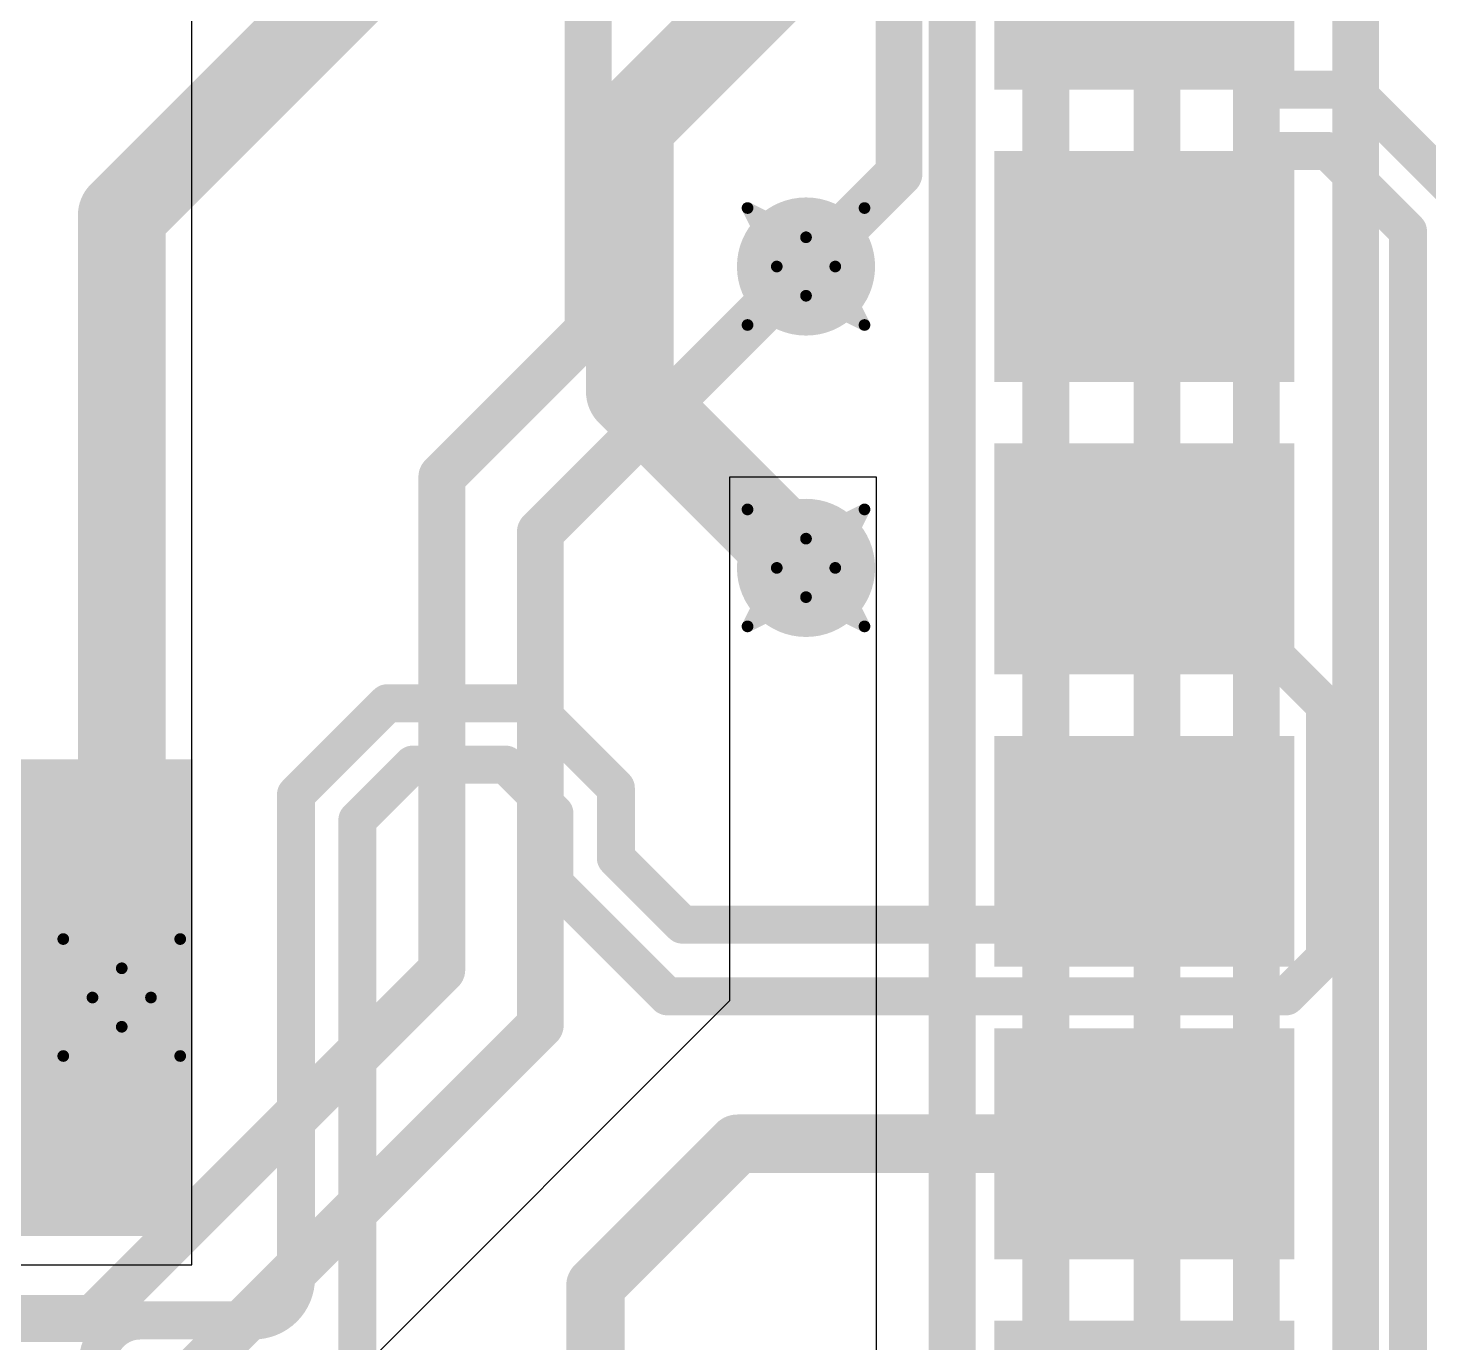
# Model space of a CAD drawing. Header units: inches. Extents: x -6 to 328, y -12 to 81.
# Drawn here: x 29.97 to 36.06, y 7.68 to 13.39 of the extents above; entities that cross this region are included whole.
import ezdxf

# ---------------------------------------------------------------- set-up
doc = ezdxf.new("R2010")
doc.units = ezdxf.units.IN
for name, color, linetype in [('Bottom Layer', 5, 'Continuous'), ('Drill Drawing', 1, 'Continuous'), ('Top Layer', 1, 'Continuous'), ('Top Paste', 8, 'Continuous'), ('Top Solder', 216, 'Continuous'), ('Via Holes', 16, 'Continuous')]:
    doc.layers.add(name, color=color, linetype=linetype)

# ---------------------------------------------------------------- blocks, each defined once
blk = doc.blocks.new('M55_6013242R_44')
at = {"layer": 'Top Layer'}
for points in [[(-7.385000469999999, -2.19999687), (-6.58499953, -2.19999687), (-6.58499953, -3.29999721), (-7.385000469999999, -3.29999721)], [(-6.115000469999999, -2.19999687), (-5.31499953, -2.19999687), (-5.31499953, -3.29999721), (-6.115000469999999, -3.29999721)], [(-4.84500047, -2.19999687), (-4.04499953, -2.19999687), (-4.04499953, -3.29999721), (-4.84500047, -3.29999721)], [(-3.57500047, -2.19999687), (-2.77499953, -2.19999687), (-2.77499953, -3.29999721), (-3.57500047, -3.29999721)], [(-2.30500047, -2.19999687), (-1.50499953, -2.19999687), (-1.50499953, -3.29999721), (-2.30500047, -3.29999721)]]:
    blk.add_hatch(color=1, dxfattribs=at).paths.add_polyline_path(points)
at = {"layer": 'Top Paste'}
for points in [[(-7.385000469999999, -2.19999687), (-6.58499953, -2.19999687), (-6.58499953, -3.29999721), (-7.385000469999999, -3.29999721)], [(-6.115000469999999, -2.19999687), (-5.31499953, -2.19999687), (-5.31499953, -3.29999721), (-6.115000469999999, -3.29999721)], [(-4.84500047, -2.19999687), (-4.04499953, -2.19999687), (-4.04499953, -3.29999721), (-4.84500047, -3.29999721)], [(-3.57500047, -2.19999687), (-2.77499953, -2.19999687), (-2.77499953, -3.29999721), (-3.57500047, -3.29999721)], [(-2.30500047, -2.19999687), (-1.50499953, -2.19999687), (-1.50499953, -3.29999721), (-2.30500047, -3.29999721)]]:
    blk.add_hatch(color=8, dxfattribs=at).paths.add_polyline_path(points)
at = {"layer": 'Top Solder'}
for points in [[(-8.756600469999999, -2.09839687), (-7.753399529999999, -2.09839687), (-7.753399529999999, -3.401597209999999), (-8.756600469999999, -3.401597209999999)], [(-7.486600469999999, -2.09839687), (-6.48339953, -2.09839687), (-6.48339953, -3.401597209999999), (-7.486600469999999, -3.401597209999999)], [(-6.216600469999999, -2.09839687), (-5.213399529999999, -2.09839687), (-5.213399529999999, -3.401597209999999), (-6.216600469999999, -3.401597209999999)], [(-4.94660047, -2.09839687), (-3.94339953, -2.09839687), (-3.94339953, -3.401597209999999), (-4.94660047, -3.401597209999999)], [(-3.676600469999999, -2.09839687), (-2.67339953, -2.09839687), (-2.67339953, -3.401597209999999), (-3.676600469999999, -3.401597209999999)], [(-2.40660047, -2.09839687), (-1.40339953, -2.09839687), (-1.40339953, -3.401597209999999), (-2.40660047, -3.401597209999999)]]:
    blk.add_hatch(color=216, dxfattribs=at).paths.add_polyline_path(points)

msp = doc.modelspace()

# ---------------------------------------------------------------- hatches: boundary and pattern name
at = {"layer": 'Bottom Layer'}
h = msp.add_hatch(color=5, dxfattribs=at)
edge = h.paths.add_edge_path()
edge.add_arc((33.35019999999999, 12.35799916), 0.2999994, 0, 360)
h = msp.add_hatch(color=5, dxfattribs=at)
edge = h.paths.add_edge_path()
edge.add_arc((33.35019999999999, 11.049), 0.2999994, 0, 360)
h = msp.add_hatch(color=5, dxfattribs=at)
edge = h.paths.add_edge_path()
edge.add_arc((30.3783111, 9.18304742), 0.2999994, 0, 360)
at = {"layer": 'Top Layer'}
h = msp.add_hatch(color=1, dxfattribs=at)
edge = h.paths.add_edge_path()
edge.add_arc((33.35019999999999, 12.35799916), 0.2999994, 0, 360)
h = msp.add_hatch(color=1, dxfattribs=at)
edge = h.paths.add_edge_path()
edge.add_arc((33.35019999999999, 11.049), 0.2999994, 0, 360)
msp.add_hatch(color=1, dxfattribs=at).paths.add_polyline_path([(28.76899758, 8.14799742), (30.6869465, 8.14799742), (30.6869465, 10.2180009), (28.76899758, 10.2180009)])
h = msp.add_hatch(color=1, dxfattribs=at)
edge = h.paths.add_edge_path()
edge.add_arc((30.3783111, 9.18304742), 0.2999994, 0, 360)
at = {"layer": 'Via Holes'}
h = msp.add_hatch(color=7, dxfattribs=at)
edge = h.paths.add_edge_path()
edge.add_arc((33.35019999999999, 12.35799916), 0.1499997, 0, 360)
h = msp.add_hatch(color=7, dxfattribs=at)
edge = h.paths.add_edge_path()
edge.add_arc((33.35019999999999, 11.049), 0.1499997, 0, 360)
h = msp.add_hatch(color=7, dxfattribs=at)
edge = h.paths.add_edge_path()
edge.add_arc((30.3783111, 9.18304742), 0.1499997, 0, 360)

# ---------------------------------------------------------------- linework, layer by layer
at = {"layer": 'Bottom Layer'}
for p, q in [((30.6832, 8.02194738), (30.6832, 15.14517672)), ((33.02, 9.169397459999999), (33.02, 11.44463548)), ((33.02, 11.44463548), (33.65499999999999, 11.44463548)), ((33.65499999999999, 11.44463548), (33.65499999999999, 0.1016)), ((29.972, 6.121397459999999), (33.02, 9.169397459999999)), ((26.60318784, 8.02194738), (30.6832, 8.02194738))]:
    msp.add_line(p, q, dxfattribs=at)
for points in [[(35.73773903999999, -0.77966316, 0.2032, 0.2032, 0), (35.73773903999999, 23.23085016, 0.2032, 0.2032, 0)], [(35.306, -0.5878118800000001, 0.2032, 0.2032, 0), (35.306, 21.53920254, 0.2032, 0.2032, 0)], [(34.87419999999999, -0.3629152, 0.2032, 0.2032, 0), (34.87419999999999, 21.0312, 0.2032, 0.2032, 0)], [(32.40396872, 12.08014348, 0.2032, 0.2032, 0), (32.40396872, 14.5638012, 0.2032, 0.2032, 0)], [(34.3916, -0.2032, 0.2032, 0.2032, 0), (34.3916, 14.16248628, 0.2032, 0.2032, 0)], [(33.9852, -0.03049524, 0.2032, 0.2032, 0), (33.9852, 13.9452604, 0.2032, 0.2032, 0)], [(30.3783111, 12.58011454, 0.3809999999999999, 0.3809999999999999, 0), (31.4189999, 13.62080334, 0.3809999999999999, 0.3809999999999999, 0)], [(30.3783111, 9.18304742, 0.3809999999999999, 0.3809999999999999, 0), (30.3783111, 12.58011454, 0.3809999999999999, 0.3809999999999999, 0)], [(32.19623736, 11.20403652, 0.2032, 0.2032, 0), (33.35019999999999, 12.35799916, 0.2032, 0.2032, 0)], [(31.76846072, 11.44463548, 0.2032, 0.2032, 0), (32.40396872, 12.08014348, 0.2032, 0.2032, 0)], [(31.76846072, 9.30278556, 0.2032, 0.2032, 0), (31.76846072, 11.44463548, 0.2032, 0.2032, 0)], [(32.19623736, 9.06311624, 0.2032, 0.2032, 0), (32.19623736, 11.20403652, 0.2032, 0.2032, 0)], [(30.25454452, 7.78886936, 0.2032, 0.2032, 0), (31.76846072, 9.30278556, 0.2032, 0.2032, 0)], [(30.49790192, 7.364780799999999, 0.2032, 0.2032, 0), (32.19623736, 9.06311624, 0.2032, 0.2032, 0)], [(24.98772244, 7.78886936, 0.2032, 0.2032, 0), (30.25454452, 7.78886936, 0.2032, 0.2032, 0)]]:
    msp.add_lwpolyline(points, format="xyseb", dxfattribs=at)
for points in [[(30.2830611, 12.58011454, 0.1905, 0.1905, 1), (30.4735611, 12.58011454, 0.1905, 0.1905, 1)], [(30.2830611, 12.58011454, 0.1905, 0.1905, 1), (30.4735611, 12.58011454, 0.1905, 0.1905, 1)], [(33.2994, 12.35799916, 0.1016, 0.1016, 1), (33.401, 12.35799916, 0.1016, 0.1016, 1)], [(32.35316872, 12.08014348, 0.1016, 0.1016, 1), (32.45476872, 12.08014348, 0.1016, 0.1016, 1)], [(32.35316872, 12.08014348, 0.1016, 0.1016, 1), (32.45476872, 12.08014348, 0.1016, 0.1016, 1)], [(31.71766072, 11.44463548, 0.1016, 0.1016, 1), (31.81926072, 11.44463548, 0.1016, 0.1016, 1)], [(31.71766072, 11.44463548, 0.1016, 0.1016, 1), (31.81926072, 11.44463548, 0.1016, 0.1016, 1)], [(32.14543736, 11.20403652, 0.1016, 0.1016, 1), (32.24703736, 11.20403652, 0.1016, 0.1016, 1)], [(32.14543736, 11.20403652, 0.1016, 0.1016, 1), (32.24703736, 11.20403652, 0.1016, 0.1016, 1)], [(30.2830611, 9.18304742, 0.1905, 0.1905, 1), (30.4735611, 9.18304742, 0.1905, 0.1905, 1)], [(31.71766072, 9.30278556, 0.1016, 0.1016, 1), (31.81926072, 9.30278556, 0.1016, 0.1016, 1)], [(31.71766072, 9.30278556, 0.1016, 0.1016, 1), (31.81926072, 9.30278556, 0.1016, 0.1016, 1)], [(32.14543736, 9.06311624, 0.1016, 0.1016, 1), (32.24703736, 9.06311624, 0.1016, 0.1016, 1)], [(32.14543736, 9.06311624, 0.1016, 0.1016, 1), (32.24703736, 9.06311624, 0.1016, 0.1016, 1)], [(30.20374452, 7.78886936, 0.1016, 0.1016, 1), (30.30534452, 7.78886936, 0.1016, 0.1016, 1)], [(30.20374452, 7.78886936, 0.1016, 0.1016, 1), (30.30534452, 7.78886936, 0.1016, 0.1016, 1)]]:
    msp.add_lwpolyline(points, format="xyseb", close=True, dxfattribs=at)
at = {"layer": 'Drill Drawing'}
for points in [[(33.0962, 12.61199916, 0.0508, 0.0508, 0), (33.35019999999999, 12.48499916, 0.0508, 0.0508, 0)], [(33.0962, 12.61199916, 0.0508, 0.0508, 0), (33.2232, 12.35799916, 0.0508, 0.0508, 0)], [(33.35019999999999, 12.48499916, 0.0508, 0.0508, 0), (33.6042, 12.61199916, 0.0508, 0.0508, 0)], [(33.4772, 12.35799916, 0.0508, 0.0508, 0), (33.6042, 12.61199916, 0.0508, 0.0508, 0)], [(33.0962, 12.10399916, 0.0508, 0.0508, 0), (33.2232, 12.35799916, 0.0508, 0.0508, 0)], [(33.4772, 12.35799916, 0.0508, 0.0508, 0), (33.6042, 12.10399916, 0.0508, 0.0508, 0)], [(33.0962, 12.10399916, 0.0508, 0.0508, 0), (33.35019999999999, 12.23099916, 0.0508, 0.0508, 0)], [(33.35019999999999, 12.23099916, 0.0508, 0.0508, 0), (33.6042, 12.10399916, 0.0508, 0.0508, 0)], [(33.0962, 11.303, 0.0508, 0.0508, 0), (33.35019999999999, 11.176, 0.0508, 0.0508, 0)], [(33.0962, 11.303, 0.0508, 0.0508, 0), (33.2232, 11.049, 0.0508, 0.0508, 0)], [(33.35019999999999, 11.176, 0.0508, 0.0508, 0), (33.6042, 11.303, 0.0508, 0.0508, 0)], [(33.4772, 11.049, 0.0508, 0.0508, 0), (33.6042, 11.303, 0.0508, 0.0508, 0)], [(33.0962, 10.795, 0.0508, 0.0508, 0), (33.2232, 11.049, 0.0508, 0.0508, 0)], [(33.4772, 11.049, 0.0508, 0.0508, 0), (33.6042, 10.795, 0.0508, 0.0508, 0)], [(33.0962, 10.795, 0.0508, 0.0508, 0), (33.35019999999999, 10.922, 0.0508, 0.0508, 0)], [(33.35019999999999, 10.922, 0.0508, 0.0508, 0), (33.6042, 10.795, 0.0508, 0.0508, 0)], [(30.1243111, 9.437047419999999, 0.0508, 0.0508, 0), (30.3783111, 9.31004742, 0.0508, 0.0508, 0)], [(30.1243111, 9.437047419999999, 0.0508, 0.0508, 0), (30.2513111, 9.18304742, 0.0508, 0.0508, 0)], [(30.3783111, 9.31004742, 0.0508, 0.0508, 0), (30.6323111, 9.437047419999999, 0.0508, 0.0508, 0)], [(30.5053111, 9.18304742, 0.0508, 0.0508, 0), (30.6323111, 9.437047419999999, 0.0508, 0.0508, 0)], [(30.1243111, 8.92904742, 0.0508, 0.0508, 0), (30.2513111, 9.18304742, 0.0508, 0.0508, 0)], [(30.5053111, 9.18304742, 0.0508, 0.0508, 0), (30.6323111, 8.92904742, 0.0508, 0.0508, 0)], [(30.1243111, 8.92904742, 0.0508, 0.0508, 0), (30.3783111, 9.056047419999999, 0.0508, 0.0508, 0)], [(30.3783111, 9.056047419999999, 0.0508, 0.0508, 0), (30.6323111, 8.92904742, 0.0508, 0.0508, 0)]]:
    msp.add_lwpolyline(points, format="xyseb", dxfattribs=at)
for points in [[(33.0835, 12.61199916, 0.0254, 0.0254, 1), (33.1089, 12.61199916, 0.0254, 0.0254, 1)], [(33.0835, 12.61199916, 0.0254, 0.0254, 1), (33.1089, 12.61199916, 0.0254, 0.0254, 1)], [(33.5915, 12.61199916, 0.0254, 0.0254, 1), (33.61689999999999, 12.61199916, 0.0254, 0.0254, 1)], [(33.5915, 12.61199916, 0.0254, 0.0254, 1), (33.61689999999999, 12.61199916, 0.0254, 0.0254, 1)], [(33.3375, 12.48499916, 0.0254, 0.0254, 1), (33.3629, 12.48499916, 0.0254, 0.0254, 1)], [(33.3375, 12.48499916, 0.0254, 0.0254, 1), (33.3629, 12.48499916, 0.0254, 0.0254, 1)], [(33.2105, 12.35799916, 0.0254, 0.0254, 1), (33.2359, 12.35799916, 0.0254, 0.0254, 1)], [(33.2105, 12.35799916, 0.0254, 0.0254, 1), (33.2359, 12.35799916, 0.0254, 0.0254, 1)], [(33.46449999999999, 12.35799916, 0.0254, 0.0254, 1), (33.4899, 12.35799916, 0.0254, 0.0254, 1)], [(33.46449999999999, 12.35799916, 0.0254, 0.0254, 1), (33.4899, 12.35799916, 0.0254, 0.0254, 1)], [(33.3375, 12.23099916, 0.0254, 0.0254, 1), (33.3629, 12.23099916, 0.0254, 0.0254, 1)], [(33.3375, 12.23099916, 0.0254, 0.0254, 1), (33.3629, 12.23099916, 0.0254, 0.0254, 1)], [(33.0835, 12.10399916, 0.0254, 0.0254, 1), (33.1089, 12.10399916, 0.0254, 0.0254, 1)], [(33.0835, 12.10399916, 0.0254, 0.0254, 1), (33.1089, 12.10399916, 0.0254, 0.0254, 1)], [(33.5915, 12.10399916, 0.0254, 0.0254, 1), (33.61689999999999, 12.10399916, 0.0254, 0.0254, 1)], [(33.5915, 12.10399916, 0.0254, 0.0254, 1), (33.61689999999999, 12.10399916, 0.0254, 0.0254, 1)], [(33.0835, 11.303, 0.0254, 0.0254, 1), (33.1089, 11.303, 0.0254, 0.0254, 1)], [(33.0835, 11.303, 0.0254, 0.0254, 1), (33.1089, 11.303, 0.0254, 0.0254, 1)], [(33.5915, 11.303, 0.0254, 0.0254, 1), (33.61689999999999, 11.303, 0.0254, 0.0254, 1)], [(33.5915, 11.303, 0.0254, 0.0254, 1), (33.61689999999999, 11.303, 0.0254, 0.0254, 1)], [(33.3375, 11.176, 0.0254, 0.0254, 1), (33.3629, 11.176, 0.0254, 0.0254, 1)], [(33.3375, 11.176, 0.0254, 0.0254, 1), (33.3629, 11.176, 0.0254, 0.0254, 1)], [(33.2105, 11.049, 0.0254, 0.0254, 1), (33.2359, 11.049, 0.0254, 0.0254, 1)], [(33.2105, 11.049, 0.0254, 0.0254, 1), (33.2359, 11.049, 0.0254, 0.0254, 1)], [(33.46449999999999, 11.049, 0.0254, 0.0254, 1), (33.4899, 11.049, 0.0254, 0.0254, 1)], [(33.46449999999999, 11.049, 0.0254, 0.0254, 1), (33.4899, 11.049, 0.0254, 0.0254, 1)], [(33.3375, 10.922, 0.0254, 0.0254, 1), (33.3629, 10.922, 0.0254, 0.0254, 1)], [(33.3375, 10.922, 0.0254, 0.0254, 1), (33.3629, 10.922, 0.0254, 0.0254, 1)], [(33.0835, 10.795, 0.0254, 0.0254, 1), (33.1089, 10.795, 0.0254, 0.0254, 1)], [(33.0835, 10.795, 0.0254, 0.0254, 1), (33.1089, 10.795, 0.0254, 0.0254, 1)], [(33.5915, 10.795, 0.0254, 0.0254, 1), (33.61689999999999, 10.795, 0.0254, 0.0254, 1)], [(33.5915, 10.795, 0.0254, 0.0254, 1), (33.61689999999999, 10.795, 0.0254, 0.0254, 1)], [(30.1116111, 9.437047419999999, 0.0254, 0.0254, 1), (30.1370111, 9.437047419999999, 0.0254, 0.0254, 1)], [(30.1116111, 9.437047419999999, 0.0254, 0.0254, 1), (30.1370111, 9.437047419999999, 0.0254, 0.0254, 1)], [(30.6196111, 9.437047419999999, 0.0254, 0.0254, 1), (30.6450111, 9.437047419999999, 0.0254, 0.0254, 1)], [(30.6196111, 9.437047419999999, 0.0254, 0.0254, 1), (30.6450111, 9.437047419999999, 0.0254, 0.0254, 1)], [(30.3656111, 9.31004742, 0.0254, 0.0254, 1), (30.3910111, 9.31004742, 0.0254, 0.0254, 1)], [(30.3656111, 9.31004742, 0.0254, 0.0254, 1), (30.3910111, 9.31004742, 0.0254, 0.0254, 1)], [(30.2386111, 9.18304742, 0.0254, 0.0254, 1), (30.2640111, 9.18304742, 0.0254, 0.0254, 1)], [(30.2386111, 9.18304742, 0.0254, 0.0254, 1), (30.2640111, 9.18304742, 0.0254, 0.0254, 1)], [(30.4926111, 9.18304742, 0.0254, 0.0254, 1), (30.5180111, 9.18304742, 0.0254, 0.0254, 1)], [(30.4926111, 9.18304742, 0.0254, 0.0254, 1), (30.5180111, 9.18304742, 0.0254, 0.0254, 1)], [(30.3656111, 9.056047419999999, 0.0254, 0.0254, 1), (30.3910111, 9.056047419999999, 0.0254, 0.0254, 1)], [(30.3656111, 9.056047419999999, 0.0254, 0.0254, 1), (30.3910111, 9.056047419999999, 0.0254, 0.0254, 1)], [(30.1116111, 8.92904742, 0.0254, 0.0254, 1), (30.1370111, 8.92904742, 0.0254, 0.0254, 1)], [(30.1116111, 8.92904742, 0.0254, 0.0254, 1), (30.1370111, 8.92904742, 0.0254, 0.0254, 1)], [(30.6196111, 8.92904742, 0.0254, 0.0254, 1), (30.6450111, 8.92904742, 0.0254, 0.0254, 1)], [(30.6196111, 8.92904742, 0.0254, 0.0254, 1), (30.6450111, 8.92904742, 0.0254, 0.0254, 1)]]:
    msp.add_lwpolyline(points, format="xyseb", close=True, dxfattribs=at)
at = {"layer": 'Top Layer'}
for points in [[(33.75429368, 12.76209284, 0.2032, 0.2032, 0), (33.75429368, 14.64945508, 0.2032, 0.2032, 0)], [(32.58505039999999, 12.97245056, 0.3809999999999999, 0.3809999999999999, 0), (33.1976476, 13.58504776, 0.3809999999999999, 0.3809999999999999, 0)], [(34.96899788, 13.62799916, 0.1651, 0.1651, 0), (35.28644962, 13.31054742, 0.1651, 0.1651, 0)], [(35.28644962, 13.22306474, 0.1651, 0.1651, 0), (35.28644962, 13.31054742, 0.1651, 0.1651, 0)], [(35.28644962, 13.22306474, 0.1651, 0.1651, 0), (35.3831652, 13.12634916, 0.1651, 0.1651, 0)], [(35.3831652, 13.12634916, 0.1651, 0.1651, 0), (35.7271193, 13.12634916, 0.1651, 0.1651, 0)], [(35.7271193, 13.12634916, 0.1651, 0.1651, 0), (36.23118484, 12.62228362, 0.1651, 0.1651, 0)], [(32.58505039999999, 11.8141496, 0.3809999999999999, 0.3809999999999999, 0), (32.58505039999999, 12.97245056, 0.3809999999999999, 0.3809999999999999, 0)], [(35.28644962, 12.76293358, 0.1651, 0.1651, 0), (35.3831652, 12.85964916, 0.1651, 0.1651, 0)], [(35.3831652, 12.85964916, 0.1651, 0.1651, 0), (35.61664962, 12.85964916, 0.1651, 0.1651, 0)], [(35.61664962, 12.85964916, 0.1651, 0.1651, 0), (35.96448484, 12.51181394, 0.1651, 0.1651, 0)], [(33.35019999999999, 12.35799916, 0.2032, 0.2032, 0), (33.75429368, 12.76209284, 0.2032, 0.2032, 0)], [(35.28644962, 12.6754509, 0.1651, 0.1651, 0), (35.28644962, 12.76293358, 0.1651, 0.1651, 0)], [(34.96899788, 12.35799916, 0.1651, 0.1651, 0), (35.28644962, 12.6754509, 0.1651, 0.1651, 0)], [(35.96448484, 5.42985452, 0.1651, 0.1651, 0), (35.96448484, 12.51181394, 0.1651, 0.1651, 0)], [(34.81899818, 12.35799916, 0.1651, 0.1651, 0), (34.96899788, 12.35799916, 0.1651, 0.1651, 0)], [(32.58505039999999, 11.8141496, 0.3809999999999999, 0.3809999999999999, 0), (33.35019999999999, 11.049, 0.3809999999999999, 0.3809999999999999, 0)], [(34.81899818, 11.08799916, 0.1651, 0.1651, 0), (34.96899788, 11.08799916, 0.1651, 0.1651, 0)], [(34.96899788, 11.08799916, 0.1651, 0.1651, 0), (35.60394962, 10.45304742, 0.1651, 0.1651, 0)], [(31.13515744, 10.06473476, 0.1651, 0.1651, 0), (31.53163112, 10.46120844, 0.1651, 0.1651, 0)], [(31.53163112, 10.46120844, 0.1651, 0.1651, 0), (32.15621458, 10.46120844, 0.1651, 0.1651, 0)], [(32.15621458, 10.46120844, 0.1651, 0.1651, 0), (32.5242682, 10.09315482, 0.1651, 0.1651, 0)], [(35.60394962, 9.356600539999999, 0.1651, 0.1651, 0), (35.60394962, 10.45304742, 0.1651, 0.1651, 0)], [(31.40185744, 9.954265079999999, 0.1651, 0.1651, 0), (31.6421008, 10.19450844, 0.1651, 0.1651, 0)], [(31.6421008, 10.19450844, 0.1651, 0.1651, 0), (32.0457449, 10.19450844, 0.1651, 0.1651, 0)], [(32.0457449, 10.19450844, 0.1651, 0.1651, 0), (32.2575682, 9.98268514, 0.1651, 0.1651, 0)], [(32.5242682, 9.788994899999999, 0.1651, 0.1651, 0), (32.5242682, 10.09315482, 0.1651, 0.1651, 0)], [(31.13515744, 8.527978880000001, 0.1651, 0.1651, 0), (31.13515744, 10.06473476, 0.1651, 0.1651, 0)], [(32.2575682, 9.67852522, 0.1651, 0.1651, 0), (32.2575682, 9.98268514, 0.1651, 0.1651, 0)], [(31.40185744, 8.527978880000001, 0.1651, 0.1651, 0), (31.40185744, 9.954265079999999, 0.1651, 0.1651, 0)], [(32.5242682, 9.788994899999999, 0.1651, 0.1651, 0), (32.8136631, 9.4996, 0.1651, 0.1651, 0)], [(34.35154674, 9.50054742, 0.1651, 0.1651, 0), (34.66899848, 9.81799916, 0.1651, 0.1651, 0)], [(34.66899848, 9.81799916, 0.1651, 0.1651, 0), (34.81899818, 9.81799916, 0.1651, 0.1651, 0)], [(32.2575682, 9.67852522, 0.1651, 0.1651, 0), (32.62507826, 9.31101516, 0.1651, 0.1651, 0)], [(32.8136631, 9.4996, 0.1651, 0.1651, 0), (34.25483115999999, 9.4996, 0.1651, 0.1651, 0)], [(34.25483115999999, 9.4996, 0.1651, 0.1651, 0), (34.25577858, 9.50054742, 0.1651, 0.1651, 0)], [(34.25577858, 9.50054742, 0.1651, 0.1651, 0), (34.35154674, 9.50054742, 0.1651, 0.1651, 0)], [(35.43558826, 9.18823918, 0.1651, 0.1651, 0), (35.60394962, 9.356600539999999, 0.1651, 0.1651, 0)], [(32.62507826, 9.31101516, 0.1651, 0.1651, 0), (32.72340166, 9.212691759999998, 0.1651, 0.1651, 0)], [(32.72340166, 9.212691759999998, 0.1651, 0.1651, 0), (32.7234042, 9.212691759999998, 0.1651, 0.1651, 0)], [(32.7234042, 9.212691759999998, 0.1651, 0.1651, 0), (32.74785678, 9.18823918, 0.1651, 0.1651, 0)], [(32.74785678, 9.18823918, 0.1651, 0.1651, 0), (35.43558826, 9.18823918, 0.1651, 0.1651, 0)], [(32.43579999999999, 7.931947559999999, 0.254, 0.254, 0), (33.0518516, 8.54799916, 0.254, 0.254, 0)], [(33.0518516, 8.54799916, 0.254, 0.254, 0), (34.81899818, 8.54799916, 0.254, 0.254, 0)], [(31.13515744, 7.96450782, 0.1651, 0.1651, 0), (31.13515744, 8.527978880000001, 0.1651, 0.1651, 0)], [(31.40185744, 6.14185716, 0.1651, 0.1651, 0), (31.40185744, 8.527978880000001, 0.1651, 0.1651, 0)], [(31.13515744, 7.96450782, 0.1651, 0.1651, -0.4142135623730951), (30.95100744, 7.78035782, 0.1651, 0.1651, 0)], [(32.43579999999999, 6.019799999999999, 0.254, 0.254, 0), (32.43579999999999, 7.931947559999999, 0.254, 0.254, 0)], [(30.45888498, 7.412057819999999, 0.1651, 0.1651, -0.9999999999999999), (30.45888498, 7.78035782, 0.1651, 0.1651, 0)], [(30.45888498, 7.78035782, 0.1651, 0.1651, 0), (30.95100744, 7.78035782, 0.1651, 0.1651, 0)]]:
    msp.add_lwpolyline(points, format="xyseb", dxfattribs=at)
for points in [[(35.24517461999999, 13.31054742, 0.08255, 0.08255, 1), (35.32772462, 13.31054742, 0.08255, 0.08255, 1)], [(35.24517461999999, 13.31054742, 0.08255, 0.08255, 1), (35.32772462, 13.31054742, 0.08255, 0.08255, 1)], [(35.24517461999999, 13.22306474, 0.08255, 0.08255, 1), (35.32772462, 13.22306474, 0.08255, 0.08255, 1)], [(35.24517461999999, 13.22306474, 0.08255, 0.08255, 1), (35.32772462, 13.22306474, 0.08255, 0.08255, 1)], [(35.3418902, 13.12634916, 0.08255, 0.08255, 1), (35.4244402, 13.12634916, 0.08255, 0.08255, 1)], [(35.3418902, 13.12634916, 0.08255, 0.08255, 1), (35.4244402, 13.12634916, 0.08255, 0.08255, 1)], [(35.6858443, 13.12634916, 0.08255, 0.08255, 1), (35.7683943, 13.12634916, 0.08255, 0.08255, 1)], [(35.6858443, 13.12634916, 0.08255, 0.08255, 1), (35.7683943, 13.12634916, 0.08255, 0.08255, 1)], [(32.4898004, 12.97245056, 0.1905, 0.1905, 1), (32.6803004, 12.97245056, 0.1905, 0.1905, 1)], [(32.4898004, 12.97245056, 0.1905, 0.1905, 1), (32.6803004, 12.97245056, 0.1905, 0.1905, 1)], [(35.3418902, 12.85964916, 0.08255, 0.08255, 1), (35.4244402, 12.85964916, 0.08255, 0.08255, 1)], [(35.3418902, 12.85964916, 0.08255, 0.08255, 1), (35.4244402, 12.85964916, 0.08255, 0.08255, 1)], [(35.57537462, 12.85964916, 0.08255, 0.08255, 1), (35.65792462, 12.85964916, 0.08255, 0.08255, 1)], [(35.57537462, 12.85964916, 0.08255, 0.08255, 1), (35.65792462, 12.85964916, 0.08255, 0.08255, 1)], [(33.70349368, 12.76209284, 0.1016, 0.1016, 1), (33.80509368, 12.76209284, 0.1016, 0.1016, 1)], [(33.70349368, 12.76209284, 0.1016, 0.1016, 1), (33.80509368, 12.76209284, 0.1016, 0.1016, 1)], [(35.24517461999999, 12.76293358, 0.08255, 0.08255, 1), (35.32772462, 12.76293358, 0.08255, 0.08255, 1)], [(35.24517461999999, 12.76293358, 0.08255, 0.08255, 1), (35.32772462, 12.76293358, 0.08255, 0.08255, 1)], [(35.24517461999999, 12.6754509, 0.08255, 0.08255, 1), (35.32772462, 12.6754509, 0.08255, 0.08255, 1)], [(35.24517461999999, 12.6754509, 0.08255, 0.08255, 1), (35.32772462, 12.6754509, 0.08255, 0.08255, 1)], [(35.92320984, 12.51181394, 0.08255, 0.08255, 1), (36.00575984, 12.51181394, 0.08255, 0.08255, 1)], [(35.92320984, 12.51181394, 0.08255, 0.08255, 1), (36.00575984, 12.51181394, 0.08255, 0.08255, 1)], [(33.2994, 12.35799916, 0.1016, 0.1016, 1), (33.401, 12.35799916, 0.1016, 0.1016, 1)], [(34.77772318, 12.35799916, 0.08255, 0.08255, 1), (34.86027318, 12.35799916, 0.08255, 0.08255, 1)], [(34.92772288, 12.35799916, 0.08255, 0.08255, 1), (35.01027288, 12.35799916, 0.08255, 0.08255, 1)], [(34.92772288, 12.35799916, 0.08255, 0.08255, 1), (35.01027288, 12.35799916, 0.08255, 0.08255, 1)], [(32.4898004, 11.8141496, 0.1905, 0.1905, 1), (32.6803004, 11.8141496, 0.1905, 0.1905, 1)], [(32.4898004, 11.8141496, 0.1905, 0.1905, 1), (32.6803004, 11.8141496, 0.1905, 0.1905, 1)], [(33.25495, 11.049, 0.1905, 0.1905, 1), (33.44545, 11.049, 0.1905, 0.1905, 1)], [(34.77772318, 11.08799916, 0.08255, 0.08255, 1), (34.86027318, 11.08799916, 0.08255, 0.08255, 1)], [(34.92772288, 11.08799916, 0.08255, 0.08255, 1), (35.01027288, 11.08799916, 0.08255, 0.08255, 1)], [(34.92772288, 11.08799916, 0.08255, 0.08255, 1), (35.01027288, 11.08799916, 0.08255, 0.08255, 1)], [(31.49035612, 10.46120844, 0.08255, 0.08255, 1), (31.57290612, 10.46120844, 0.08255, 0.08255, 1)], [(31.49035612, 10.46120844, 0.08255, 0.08255, 1), (31.57290612, 10.46120844, 0.08255, 0.08255, 1)], [(32.11493958, 10.46120844, 0.08255, 0.08255, 1), (32.19748958, 10.46120844, 0.08255, 0.08255, 1)], [(32.11493958, 10.46120844, 0.08255, 0.08255, 1), (32.19748958, 10.46120844, 0.08255, 0.08255, 1)], [(35.56267462, 10.45304742, 0.08255, 0.08255, 1), (35.64522462, 10.45304742, 0.08255, 0.08255, 1)], [(35.56267462, 10.45304742, 0.08255, 0.08255, 1), (35.64522462, 10.45304742, 0.08255, 0.08255, 1)], [(31.6008258, 10.19450844, 0.08255, 0.08255, 1), (31.6833758, 10.19450844, 0.08255, 0.08255, 1)], [(31.6008258, 10.19450844, 0.08255, 0.08255, 1), (31.6833758, 10.19450844, 0.08255, 0.08255, 1)], [(32.0044699, 10.19450844, 0.08255, 0.08255, 1), (32.08701989999999, 10.19450844, 0.08255, 0.08255, 1)], [(32.0044699, 10.19450844, 0.08255, 0.08255, 1), (32.08701989999999, 10.19450844, 0.08255, 0.08255, 1)], [(32.4829932, 10.09315482, 0.08255, 0.08255, 1), (32.5655432, 10.09315482, 0.08255, 0.08255, 1)], [(32.4829932, 10.09315482, 0.08255, 0.08255, 1), (32.5655432, 10.09315482, 0.08255, 0.08255, 1)], [(31.09388244, 10.06473476, 0.08255, 0.08255, 1), (31.17643244, 10.06473476, 0.08255, 0.08255, 1)], [(31.09388244, 10.06473476, 0.08255, 0.08255, 1), (31.17643244, 10.06473476, 0.08255, 0.08255, 1)], [(32.2162932, 9.98268514, 0.08255, 0.08255, 1), (32.2988432, 9.98268514, 0.08255, 0.08255, 1)], [(32.2162932, 9.98268514, 0.08255, 0.08255, 1), (32.2988432, 9.98268514, 0.08255, 0.08255, 1)], [(31.36058244, 9.954265079999999, 0.08255, 0.08255, 1), (31.44313244, 9.954265079999999, 0.08255, 0.08255, 1)], [(31.36058244, 9.954265079999999, 0.08255, 0.08255, 1), (31.44313244, 9.954265079999999, 0.08255, 0.08255, 1)], [(32.4829932, 9.788994899999999, 0.08255, 0.08255, 1), (32.5655432, 9.788994899999999, 0.08255, 0.08255, 1)], [(32.4829932, 9.788994899999999, 0.08255, 0.08255, 1), (32.5655432, 9.788994899999999, 0.08255, 0.08255, 1)], [(34.62772348, 9.81799916, 0.08255, 0.08255, 1), (34.71027348, 9.81799916, 0.08255, 0.08255, 1)], [(34.62772348, 9.81799916, 0.08255, 0.08255, 1), (34.71027348, 9.81799916, 0.08255, 0.08255, 1)], [(34.77772318, 9.81799916, 0.08255, 0.08255, 1), (34.86027318, 9.81799916, 0.08255, 0.08255, 1)], [(32.2162932, 9.67852522, 0.08255, 0.08255, 1), (32.2988432, 9.67852522, 0.08255, 0.08255, 1)], [(32.2162932, 9.67852522, 0.08255, 0.08255, 1), (32.2988432, 9.67852522, 0.08255, 0.08255, 1)], [(32.7723881, 9.4996, 0.08255, 0.08255, 1), (32.8549381, 9.4996, 0.08255, 0.08255, 1)], [(32.7723881, 9.4996, 0.08255, 0.08255, 1), (32.8549381, 9.4996, 0.08255, 0.08255, 1)], [(34.21355616, 9.4996, 0.08255, 0.08255, 1), (34.29610615999999, 9.4996, 0.08255, 0.08255, 1)], [(34.21355616, 9.4996, 0.08255, 0.08255, 1), (34.29610615999999, 9.4996, 0.08255, 0.08255, 1)], [(34.21450358, 9.50054742, 0.08255, 0.08255, 1), (34.29705358, 9.50054742, 0.08255, 0.08255, 1)], [(34.21450358, 9.50054742, 0.08255, 0.08255, 1), (34.29705358, 9.50054742, 0.08255, 0.08255, 1)], [(34.31027174, 9.50054742, 0.08255, 0.08255, 1), (34.39282174, 9.50054742, 0.08255, 0.08255, 1)], [(34.31027174, 9.50054742, 0.08255, 0.08255, 1), (34.39282174, 9.50054742, 0.08255, 0.08255, 1)], [(35.56267462, 9.356600539999999, 0.08255, 0.08255, 1), (35.64522462, 9.356600539999999, 0.08255, 0.08255, 1)], [(35.56267462, 9.356600539999999, 0.08255, 0.08255, 1), (35.64522462, 9.356600539999999, 0.08255, 0.08255, 1)], [(32.58380326, 9.31101516, 0.08255, 0.08255, 1), (32.66635326, 9.31101516, 0.08255, 0.08255, 1)], [(32.58380326, 9.31101516, 0.08255, 0.08255, 1), (32.66635326, 9.31101516, 0.08255, 0.08255, 1)], [(32.68212666, 9.212691759999998, 0.08255, 0.08255, 1), (32.76467666, 9.212691759999998, 0.08255, 0.08255, 1)], [(32.68212666, 9.212691759999998, 0.08255, 0.08255, 1), (32.76467666, 9.212691759999998, 0.08255, 0.08255, 1)], [(32.6821292, 9.212691759999998, 0.08255, 0.08255, 1), (32.7646792, 9.212691759999998, 0.08255, 0.08255, 1)], [(32.6821292, 9.212691759999998, 0.08255, 0.08255, 1), (32.7646792, 9.212691759999998, 0.08255, 0.08255, 1)], [(32.70658178, 9.18823918, 0.08255, 0.08255, 1), (32.78913178, 9.18823918, 0.08255, 0.08255, 1)], [(32.70658178, 9.18823918, 0.08255, 0.08255, 1), (32.78913178, 9.18823918, 0.08255, 0.08255, 1)], [(35.39431326, 9.18823918, 0.08255, 0.08255, 1), (35.47686325999999, 9.18823918, 0.08255, 0.08255, 1)], [(35.39431326, 9.18823918, 0.08255, 0.08255, 1), (35.47686325999999, 9.18823918, 0.08255, 0.08255, 1)], [(32.98835159999999, 8.54799916, 0.127, 0.127, 1), (33.1153516, 8.54799916, 0.127, 0.127, 1)], [(32.98835159999999, 8.54799916, 0.127, 0.127, 1), (33.1153516, 8.54799916, 0.127, 0.127, 1)], [(34.75549818, 8.54799916, 0.127, 0.127, 1), (34.88249818, 8.54799916, 0.127, 0.127, 1)], [(31.09388244, 8.527978880000001, 0.08255, 0.08255, 1), (31.17643244, 8.527978880000001, 0.08255, 0.08255, 1)], [(31.09388244, 8.527978880000001, 0.08255, 0.08255, 1), (31.17643244, 8.527978880000001, 0.08255, 0.08255, 1)], [(31.36058244, 8.527978880000001, 0.08255, 0.08255, 1), (31.44313244, 8.527978880000001, 0.08255, 0.08255, 1)], [(31.36058244, 8.527978880000001, 0.08255, 0.08255, 1), (31.44313244, 8.527978880000001, 0.08255, 0.08255, 1)], [(31.09388244, 7.96450782, 0.08255, 0.08255, 1), (31.17643244, 7.96450782, 0.08255, 0.08255, 1)], [(31.09388244, 7.96450782, 0.08255, 0.08255, 1), (31.17643244, 7.96450782, 0.08255, 0.08255, 1)], [(32.3723, 7.931947559999999, 0.127, 0.127, 1), (32.4993, 7.931947559999999, 0.127, 0.127, 1)], [(32.3723, 7.931947559999999, 0.127, 0.127, 1), (32.4993, 7.931947559999999, 0.127, 0.127, 1)], [(30.41760998, 7.78035782, 0.08255, 0.08255, 1), (30.50015998, 7.78035782, 0.08255, 0.08255, 1)], [(30.41760998, 7.78035782, 0.08255, 0.08255, 1), (30.50015998, 7.78035782, 0.08255, 0.08255, 1)], [(30.90973244, 7.78035782, 0.08255, 0.08255, 1), (30.99228244, 7.78035782, 0.08255, 0.08255, 1)], [(30.90973244, 7.78035782, 0.08255, 0.08255, 1), (30.99228244, 7.78035782, 0.08255, 0.08255, 1)]]:
    msp.add_lwpolyline(points, format="xyseb", close=True, dxfattribs=at)

# ---------------------------------------------------------------- block references
at = {"rotation": 90}
msp.add_blockref('M55_6013242R_44', (32.06900114, 15.53299916), dxfattribs=at)

doc.saveas('drawing.dxf')
